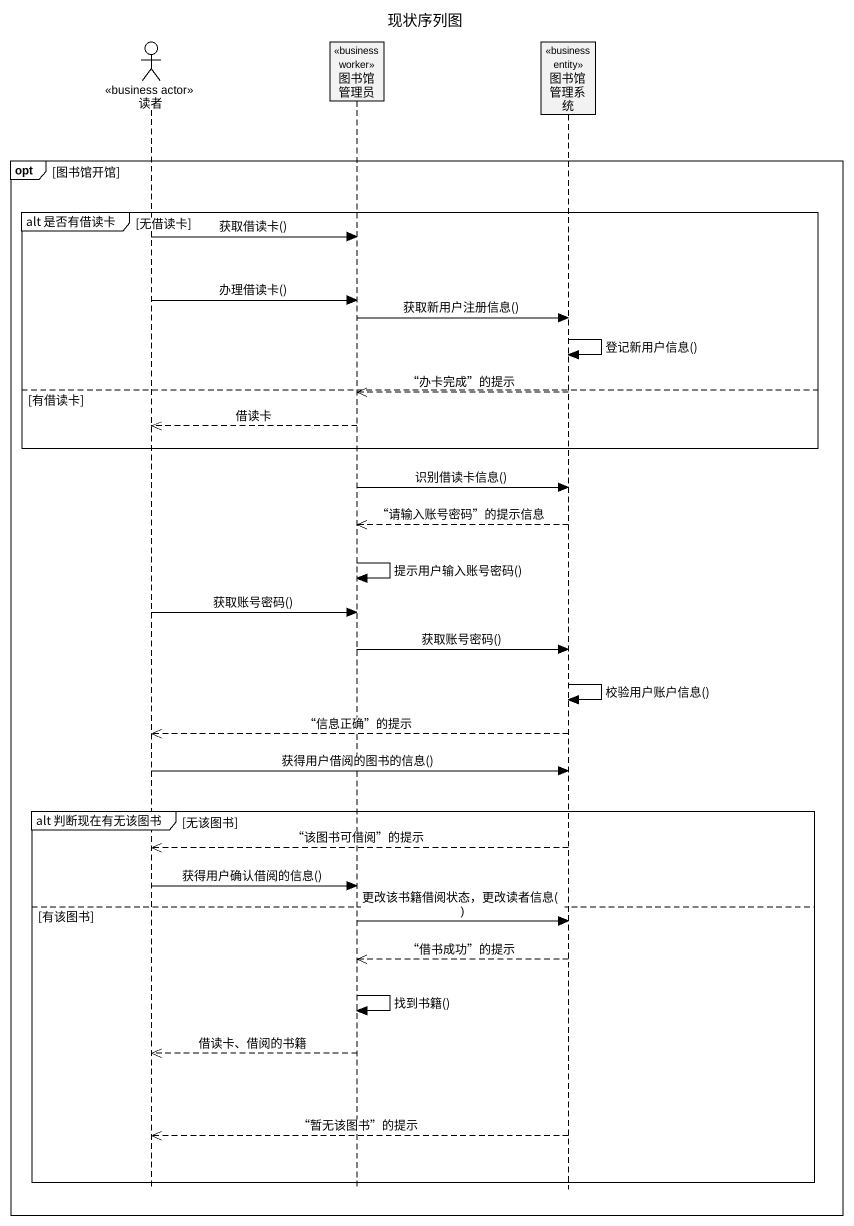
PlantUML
@startuml
title 现状序列图
hide footbox
actor 读者 <<business actor>>
participant 图书馆管理员 <<business worker>>
participant 图书馆管理系统 <<business entity>>

opt 图书馆开馆
  group alt 是否有借读卡 [无借读卡]
    读者 -> 图书馆管理员 : 获取借读卡()
    读者 -> 图书馆管理员 : 办理借读卡()
    图书馆管理员 -> 图书馆管理系统 : 获取新用户注册信息()
    图书馆管理系统 -> 图书馆管理系统 : 登记新用户信息()
  else 有借读卡
    图书馆管理系统 -->> 图书馆管理员 : “办卡完成”的提示
    图书馆管理员 -->> 读者 : 借读卡
  end
  图书馆管理员 -> 图书馆管理系统 : 识别借读卡信息()
  图书馆管理系统 -->> 图书馆管理员 : “请输入账号密码”的提示信息
  图书馆管理员 -> 图书馆管理员 : 提示用户输入账号密码()
  读者 -> 图书馆管理员 : 获取账号密码()
  图书馆管理员 -> 图书馆管理系统 : 获取账号密码()
  图书馆管理系统 -> 图书馆管理系统 : 校验用户账户信息()
  图书馆管理系统 -->> 读者 : “信息正确”的提示
  读者 -> 图书馆管理系统 : 获得用户借阅的图书的信息()
  group alt 判断现在有无该图书 [无该图书]
    图书馆管理系统 -->> 读者 : “该图书可借阅”的提示
    读者 -> 图书馆管理员 : 获得用户确认借阅的信息()
  else 有该图书
    图书馆管理员 -> 图书馆管理系统 : 更改该书籍借阅状态，更改读者信息()
    图书馆管理系统 -->> 图书馆管理员 : “借书成功”的提示
    图书馆管理员 -> 图书馆管理员 : 找到书籍()
    图书馆管理员 -->> 读者 : 借读卡、借阅的书籍
    图书馆管理系统 -->> 读者 : “暂无该图书”的提示
  end
end
@enduml
